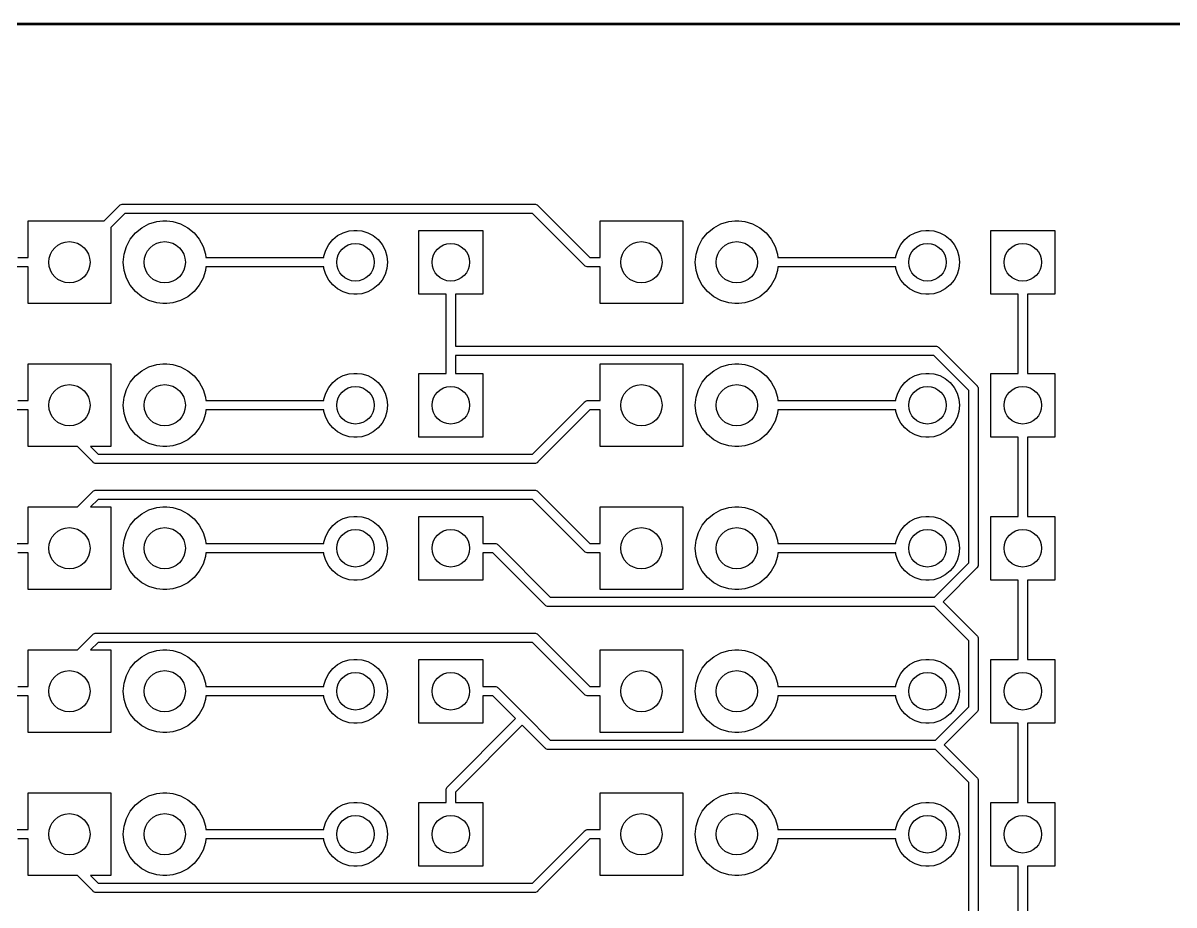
# Model space of a CAD drawing. Extents: x 47 to 146.1, y -90.2 to -39.3.
# Drawn here: x 77.5 to 108.17, y -62.84 to -39.34 of the extents above; entities that cross this region are included whole.
import ezdxf

# ---------------------------------------------------------------- set-up
doc = ezdxf.new("R2010")
doc.units = 0
doc.header["$MEASUREMENT"] = 0
doc.layers.add('BLACK', color=7, linetype='CONTINUOUS')

msp = doc.modelspace()

# ---------------------------------------------------------------- linework, layer by layer
at = {"layer": 'BLACK', "linetype": 'CONTINUOUS'}
for p, q in [((46.9912, -39.345), (146.049, -39.345)), ((146.025, -39.395), (47.015, -39.395)), ((79.6632, -44.62), (80.0726, -44.2106)), ((80.2171, -44.4197), (79.84, -44.7968)), ((80.0726, -44.2106), (80.0765, -44.2059)), ((80.0765, -44.2059), (80.0812, -44.202)), ((80.0812, -44.202), (80.0955, -44.1903)), ((80.0812, -44.202), (80.0812, -44.202)), ((80.0955, -44.1903), (80.1172, -44.1787)), ((80.1172, -44.1787), (80.1408, -44.1715)), ((80.1408, -44.1715), (80.1592, -44.1697)), ((80.1592, -44.1697), (80.1653, -44.1691)), ((80.1592, -44.1697), (80.1592, -44.1697)), ((80.1653, -44.1691), (80.1714, -44.1697)), ((80.1714, -44.1697), (91.1233, -44.1697)), ((91.0776, -44.4197), (80.2171, -44.4197)), ((92.462, -45.8041), (91.0776, -44.4197)), ((91.1233, -44.1697), (91.1294, -44.1691)), ((91.1294, -44.1691), (91.1355, -44.1697)), ((91.1355, -44.1697), (91.1355, -44.1697)), ((91.1355, -44.1697), (91.1539, -44.1715)), ((91.1539, -44.1715), (91.1775, -44.1787)), ((91.1775, -44.1787), (91.1992, -44.1903)), ((91.1992, -44.1903), (91.2182, -44.2059)), ((91.2182, -44.2059), (91.2221, -44.2107)), ((91.2221, -44.2107), (92.6065, -45.595)), ((77.64, -45.595), (77.64, -44.62)), ((77.64, -44.62), (79.6632, -44.62)), ((80.6659, -44.801), (80.857, -44.6988)), ((80.857, -44.6988), (81.0644, -44.6359)), ((81.0644, -44.6359), (81.226, -44.62)), ((81.226, -44.62), (81.334, -44.62)), ((81.334, -44.62), (81.4956, -44.6359)), ((81.4956, -44.6359), (81.703, -44.6988)), ((81.703, -44.6988), (81.8941, -44.801)), ((92.88, -45.595), (92.88, -44.62)), ((92.88, -44.62), (95.08, -44.62)), ((95.08, -44.62), (95.08, -46.82)), ((95.9059, -44.801), (96.097, -44.6988)), ((96.097, -44.6988), (96.3044, -44.6359)), ((96.3044, -44.6359), (96.466, -44.62)), ((96.466, -44.62), (96.574, -44.62)), ((96.574, -44.62), (96.7356, -44.6359)), ((96.7356, -44.6359), (96.943, -44.6988)), ((96.943, -44.6988), (97.1341, -44.801)), ((79.84, -44.7968), (79.84, -46.82)), ((80.361, -45.1059), (80.4984, -44.9384)), ((80.4984, -44.9384), (80.6659, -44.801)), ((81.8941, -44.801), (82.0616, -44.9384)), ((82.0616, -44.9384), (82.199, -45.1059)), ((85.7561, -45.1161), (85.8855, -45.0098)), ((85.8855, -45.0098), (86.0331, -44.9309)), ((86.0331, -44.9309), (86.1934, -44.8823)), ((86.1934, -44.8823), (86.3183, -44.87)), ((86.3183, -44.87), (86.4017, -44.87)), ((86.4017, -44.87), (86.5266, -44.8823)), ((86.5266, -44.8823), (86.6869, -44.9309)), ((86.6869, -44.9309), (86.8345, -45.0098)), ((86.8345, -45.0098), (86.9639, -45.1161)), ((88.05, -46.57), (88.05, -44.87)), ((88.05, -44.87), (89.75, -44.87)), ((89.75, -44.87), (89.75, -46.57)), ((95.601, -45.1059), (95.7384, -44.9384)), ((95.7384, -44.9384), (95.9059, -44.801)), ((97.1341, -44.801), (97.3016, -44.9384)), ((97.3016, -44.9384), (97.439, -45.1059)), ((100.996, -45.1161), (101.125, -45.0098)), ((101.125, -45.0098), (101.273, -44.9309)), ((101.273, -44.9309), (101.433, -44.8823)), ((101.433, -44.8823), (101.558, -44.87)), ((101.558, -44.87), (101.642, -44.87)), ((101.642, -44.87), (101.767, -44.8823)), ((101.767, -44.8823), (101.927, -44.9309)), ((101.927, -44.9309), (102.075, -45.0098)), ((102.075, -45.0098), (102.204, -45.1161)), ((103.29, -46.57), (103.29, -44.87)), ((103.29, -44.87), (104.99, -44.87)), ((104.99, -44.87), (104.99, -46.57)), ((80.1959, -45.5044), (80.2588, -45.297)), ((80.2588, -45.297), (80.361, -45.1059)), ((82.199, -45.1059), (82.3012, -45.297)), ((82.3012, -45.297), (82.3641, -45.5044)), ((85.5709, -45.3931), (85.6498, -45.2455)), ((85.6498, -45.2455), (85.7561, -45.1161)), ((86.9639, -45.1161), (87.0702, -45.2455)), ((87.0702, -45.2455), (87.1491, -45.3931)), ((95.4359, -45.5044), (95.4988, -45.297)), ((95.4988, -45.297), (95.601, -45.1059)), ((97.439, -45.1059), (97.5412, -45.297)), ((97.5412, -45.297), (97.6041, -45.5044)), ((100.811, -45.3931), (100.89, -45.2455)), ((100.89, -45.2455), (100.996, -45.1161)), ((102.204, -45.1161), (102.31, -45.2455)), ((102.31, -45.2455), (102.389, -45.3931)), ((77.3665, -45.595), (77.64, -45.595)), ((80.1747, -45.72), (80.1959, -45.5044)), ((82.3641, -45.5044), (82.373, -45.595)), ((82.373, -45.595), (85.5182, -45.595)), ((85.5182, -45.595), (85.5223, -45.5534)), ((85.5223, -45.5534), (85.5709, -45.3931)), ((87.1491, -45.3931), (87.1977, -45.5534)), ((87.1977, -45.5534), (87.2141, -45.72)), ((92.6065, -45.595), (92.88, -45.595)), ((95.4147, -45.72), (95.4359, -45.5044)), ((97.6041, -45.5044), (97.613, -45.595)), ((97.613, -45.595), (100.758, -45.595)), ((100.758, -45.595), (100.762, -45.5534)), ((100.762, -45.5534), (100.811, -45.3931)), ((102.389, -45.3931), (102.438, -45.5534)), ((102.438, -45.5534), (102.454, -45.72)), ((77.64, -45.845), (77.3208, -45.845)), ((77.64, -46.82), (77.64, -45.845)), ((80.1959, -45.9356), (80.1747, -45.72)), ((80.2588, -46.143), (80.1959, -45.9356)), ((82.3641, -45.9356), (82.3012, -46.143)), ((82.373, -45.845), (82.3641, -45.9356)), ((85.5182, -45.845), (82.373, -45.845)), ((85.5223, -45.8866), (85.5182, -45.845)), ((85.5709, -46.0469), (85.5223, -45.8866)), ((87.1977, -45.8866), (87.1491, -46.0469)), ((87.2141, -45.72), (87.1977, -45.8866)), ((92.4659, -45.8088), (92.462, -45.8041)), ((92.4706, -45.8127), (92.4659, -45.8088)), ((92.4849, -45.8244), (92.4706, -45.8127)), ((92.4706, -45.8127), (92.4706, -45.8127)), ((92.5066, -45.836), (92.4849, -45.8244)), ((92.5302, -45.8432), (92.5066, -45.836)), ((92.5486, -45.845), (92.5302, -45.8432)), ((92.5547, -45.8456), (92.5486, -45.845)), ((92.5486, -45.845), (92.5486, -45.845)), ((92.5608, -45.845), (92.5547, -45.8456)), ((92.88, -45.845), (92.5608, -45.845)), ((92.88, -46.82), (92.88, -45.845)), ((95.4359, -45.9356), (95.4147, -45.72)), ((95.4988, -46.143), (95.4359, -45.9356)), ((97.6041, -45.9356), (97.5412, -46.143)), ((97.613, -45.845), (97.6041, -45.9356)), ((100.758, -45.845), (97.613, -45.845)), ((100.762, -45.8866), (100.758, -45.845)), ((100.811, -46.0469), (100.762, -45.8866)), ((102.438, -45.8866), (102.389, -46.0469)), ((102.454, -45.72), (102.438, -45.8866)), ((80.361, -46.3341), (80.2588, -46.143)), ((82.3012, -46.143), (82.199, -46.3341)), ((85.6498, -46.1945), (85.5709, -46.0469)), ((85.7561, -46.3239), (85.6498, -46.1945)), ((87.0702, -46.1945), (86.9639, -46.3239)), ((87.1491, -46.0469), (87.0702, -46.1945)), ((95.601, -46.3341), (95.4988, -46.143)), ((97.5412, -46.143), (97.439, -46.3341)), ((100.89, -46.1945), (100.811, -46.0469)), ((100.996, -46.3239), (100.89, -46.1945)), ((102.31, -46.1945), (102.204, -46.3239)), ((102.389, -46.0469), (102.31, -46.1945)), ((80.4984, -46.5016), (80.361, -46.3341)), ((80.6659, -46.639), (80.4984, -46.5016)), ((82.0616, -46.5016), (81.8941, -46.639)), ((82.199, -46.3341), (82.0616, -46.5016)), ((85.8855, -46.4302), (85.7561, -46.3239)), ((86.0331, -46.5091), (85.8855, -46.4302)), ((86.1934, -46.5577), (86.0331, -46.5091)), ((86.3183, -46.57), (86.1934, -46.5577)), ((86.4017, -46.57), (86.3183, -46.57)), ((86.5266, -46.5577), (86.4017, -46.57)), ((86.6869, -46.5091), (86.5266, -46.5577)), ((86.8345, -46.4302), (86.6869, -46.5091)), ((86.9639, -46.3239), (86.8345, -46.4302)), ((88.775, -46.57), (88.05, -46.57)), ((88.775, -48.0762), (88.775, -46.57)), ((89.75, -46.57), (89.025, -46.57)), ((89.025, -46.57), (89.025, -47.9573)), ((95.7384, -46.5016), (95.601, -46.3341)), ((95.9059, -46.639), (95.7384, -46.5016)), ((97.3016, -46.5016), (97.1341, -46.639)), ((97.439, -46.3341), (97.3016, -46.5016)), ((101.125, -46.4302), (100.996, -46.3239)), ((101.273, -46.5091), (101.125, -46.4302)), ((101.433, -46.5577), (101.273, -46.5091)), ((101.558, -46.57), (101.433, -46.5577)), ((101.642, -46.57), (101.558, -46.57)), ((101.767, -46.5577), (101.642, -46.57)), ((101.927, -46.5091), (101.767, -46.5577)), ((102.075, -46.4302), (101.927, -46.5091)), ((102.204, -46.3239), (102.075, -46.4302)), ((104.015, -46.57), (103.29, -46.57)), ((104.015, -48.68), (104.015, -46.57)), ((104.99, -46.57), (104.265, -46.57)), ((104.265, -46.57), (104.265, -48.68)), ((79.84, -46.82), (77.64, -46.82)), ((80.857, -46.7412), (80.6659, -46.639)), ((81.0644, -46.8041), (80.857, -46.7412)), ((81.226, -46.82), (81.0644, -46.8041)), ((81.334, -46.82), (81.226, -46.82)), ((81.4956, -46.8041), (81.334, -46.82)), ((81.703, -46.7412), (81.4956, -46.8041)), ((81.8941, -46.639), (81.703, -46.7412)), ((95.08, -46.82), (92.88, -46.82)), ((96.097, -46.7412), (95.9059, -46.639)), ((96.3044, -46.8041), (96.097, -46.7412)), ((96.466, -46.82), (96.3044, -46.8041)), ((96.574, -46.82), (96.466, -46.82)), ((96.7356, -46.8041), (96.574, -46.82)), ((96.943, -46.7412), (96.7356, -46.8041)), ((97.1341, -46.639), (96.943, -46.7412)), ((88.7744, -48.0823), (88.775, -48.0762)), ((88.775, -48.0884), (88.7744, -48.0823)), ((88.775, -48.68), (88.775, -48.0884)), ((89.025, -47.9573), (101.812, -47.9573)), ((101.812, -47.9573), (101.818, -47.9567)), ((101.818, -47.9567), (101.824, -47.9573)), ((101.824, -47.9573), (101.824, -47.9573)), ((101.824, -47.9573), (101.842, -47.9591)), ((101.842, -47.9591), (101.866, -47.9663)), ((101.866, -47.9663), (101.888, -47.9779)), ((101.888, -47.9779), (101.907, -47.9935)), ((101.907, -47.9935), (101.911, -47.9983)), ((101.911, -47.9983), (102.908, -48.9957)), ((77.64, -49.405), (77.64, -48.43)), ((77.64, -48.43), (79.84, -48.43)), ((79.84, -48.43), (79.84, -50.63)), ((80.857, -48.5088), (81.0644, -48.4459)), ((81.0644, -48.4459), (81.226, -48.43)), ((81.226, -48.43), (81.334, -48.43)), ((81.334, -48.43), (81.4956, -48.4459)), ((81.4956, -48.4459), (81.703, -48.5088)), ((101.766, -48.2073), (89.025, -48.2073)), ((89.025, -48.2073), (89.025, -48.68)), ((92.88, -49.405), (92.88, -48.43)), ((92.88, -48.43), (95.08, -48.43)), ((95.08, -48.43), (95.08, -50.63)), ((96.097, -48.5088), (96.3044, -48.4459)), ((96.3044, -48.4459), (96.466, -48.43)), ((96.466, -48.43), (96.574, -48.43)), ((96.574, -48.43), (96.7356, -48.4459)), ((96.7356, -48.4459), (96.943, -48.5088)), ((102.699, -49.1402), (101.766, -48.2073)), ((80.361, -48.9159), (80.4984, -48.7484)), ((80.4984, -48.7484), (80.6659, -48.611)), ((80.6659, -48.611), (80.857, -48.5088)), ((81.703, -48.5088), (81.8941, -48.611)), ((81.8941, -48.611), (82.0616, -48.7484)), ((82.0616, -48.7484), (82.199, -48.9159)), ((85.8855, -48.8198), (86.0331, -48.7409)), ((86.0331, -48.7409), (86.1934, -48.6923)), ((86.1934, -48.6923), (86.3183, -48.68)), ((86.3183, -48.68), (86.4017, -48.68)), ((86.4017, -48.68), (86.5266, -48.6923)), ((86.5266, -48.6923), (86.6869, -48.7409)), ((86.6869, -48.7409), (86.8345, -48.8198)), ((88.05, -50.38), (88.05, -48.68)), ((88.05, -48.68), (88.775, -48.68)), ((89.025, -48.68), (89.75, -48.68)), ((89.75, -48.68), (89.75, -50.38)), ((95.601, -48.9159), (95.7384, -48.7484)), ((95.7384, -48.7484), (95.9059, -48.611)), ((95.9059, -48.611), (96.097, -48.5088)), ((96.943, -48.5088), (97.1341, -48.611)), ((97.1341, -48.611), (97.3016, -48.7484)), ((97.3016, -48.7484), (97.439, -48.9159)), ((101.125, -48.8198), (101.273, -48.7409)), ((101.273, -48.7409), (101.433, -48.6923)), ((101.433, -48.6923), (101.558, -48.68)), ((101.558, -48.68), (101.642, -48.68)), ((101.642, -48.68), (101.767, -48.6923)), ((101.767, -48.6923), (101.927, -48.7409)), ((101.927, -48.7409), (102.075, -48.8198)), ((103.29, -50.38), (103.29, -48.68)), ((103.29, -48.68), (104.015, -48.68)), ((104.265, -48.68), (104.99, -48.68)), ((104.99, -48.68), (104.99, -50.38)), ((80.2588, -49.107), (80.361, -48.9159)), ((82.199, -48.9159), (82.3012, -49.107)), ((85.5709, -49.2031), (85.6498, -49.0555)), ((85.6498, -49.0555), (85.7561, -48.9261)), ((85.7561, -48.9261), (85.8855, -48.8198)), ((86.8345, -48.8198), (86.9639, -48.9261)), ((86.9639, -48.9261), (87.0702, -49.0555)), ((87.0702, -49.0555), (87.1491, -49.2031)), ((95.4988, -49.107), (95.601, -48.9159)), ((97.439, -48.9159), (97.5412, -49.107)), ((100.811, -49.2031), (100.89, -49.0555)), ((100.89, -49.0555), (100.996, -48.9261)), ((100.996, -48.9261), (101.125, -48.8198)), ((102.075, -48.8198), (102.204, -48.9261)), ((102.204, -48.9261), (102.31, -49.0555)), ((102.31, -49.0555), (102.389, -49.2031)), ((102.908, -48.9957), (102.913, -48.9996)), ((102.913, -48.9996), (102.917, -49.0043)), ((102.917, -49.0043), (102.917, -49.0043)), ((102.917, -49.0043), (102.926, -49.0161)), ((102.926, -49.0161), (102.928, -49.0186)), ((102.928, -49.0186), (102.94, -49.0403)), ((102.94, -49.0403), (102.947, -49.0639)), ((102.947, -49.0639), (102.949, -49.0823)), ((80.1747, -49.53), (80.1959, -49.3144)), ((80.1959, -49.3144), (80.2588, -49.107)), ((82.3012, -49.107), (82.3641, -49.3144)), ((82.3641, -49.3144), (82.373, -49.405)), ((85.5182, -49.405), (85.5223, -49.3634)), ((85.5223, -49.3634), (85.5709, -49.2031)), ((87.1491, -49.2031), (87.1977, -49.3634)), ((87.1977, -49.3634), (87.2141, -49.53)), ((95.4147, -49.53), (95.4359, -49.3144)), ((95.4359, -49.3144), (95.4988, -49.107)), ((97.5412, -49.107), (97.6041, -49.3144)), ((97.6041, -49.3144), (97.613, -49.405)), ((100.758, -49.405), (100.762, -49.3634)), ((100.762, -49.3634), (100.811, -49.2031)), ((102.389, -49.2031), (102.438, -49.3634)), ((102.438, -49.3634), (102.454, -49.53)), ((102.699, -53.7296), (102.699, -49.1402)), ((102.949, -49.0823), (102.949, -49.0823)), ((102.949, -49.0823), (102.95, -49.0884)), ((102.95, -49.0884), (102.949, -49.0945)), ((102.949, -49.0945), (102.949, -53.7753)), ((77.64, -49.655), (77.3208, -49.655)), ((77.3665, -49.405), (77.64, -49.405)), ((77.64, -50.63), (77.64, -49.655)), ((80.1959, -49.7456), (80.1747, -49.53)), ((82.373, -49.655), (82.3641, -49.7456)), ((82.373, -49.405), (85.5182, -49.405)), ((85.5182, -49.655), (82.373, -49.655)), ((85.5223, -49.6966), (85.5182, -49.655)), ((87.2141, -49.53), (87.1977, -49.6966)), ((91.0776, -50.8303), (92.462, -49.4459)), ((92.6065, -49.655), (91.2221, -51.0393)), ((92.462, -49.4459), (92.4659, -49.4412)), ((92.4659, -49.4412), (92.4706, -49.4373)), ((92.4706, -49.4373), (92.4849, -49.4256)), ((92.4706, -49.4373), (92.4706, -49.4373)), ((92.4849, -49.4256), (92.5066, -49.414)), ((92.5066, -49.414), (92.5302, -49.4068)), ((92.5302, -49.4068), (92.5486, -49.405)), ((92.5486, -49.405), (92.5547, -49.4044)), ((92.5486, -49.405), (92.5486, -49.405)), ((92.5547, -49.4044), (92.5608, -49.405)), ((92.5608, -49.405), (92.88, -49.405)), ((92.88, -49.655), (92.6065, -49.655)), ((92.88, -50.63), (92.88, -49.655)), ((95.4359, -49.7456), (95.4147, -49.53)), ((97.613, -49.655), (97.6041, -49.7456)), ((97.613, -49.405), (100.758, -49.405)), ((100.758, -49.655), (97.613, -49.655)), ((100.762, -49.6966), (100.758, -49.655)), ((102.454, -49.53), (102.438, -49.6966)), ((80.2588, -49.953), (80.1959, -49.7456)), ((80.361, -50.1441), (80.2588, -49.953)), ((82.3012, -49.953), (82.199, -50.1441)), ((82.3641, -49.7456), (82.3012, -49.953)), ((85.5709, -49.8569), (85.5223, -49.6966)), ((85.6498, -50.0045), (85.5709, -49.8569)), ((87.1491, -49.8569), (87.0702, -50.0045)), ((87.1977, -49.6966), (87.1491, -49.8569)), ((95.4988, -49.953), (95.4359, -49.7456)), ((95.601, -50.1441), (95.4988, -49.953)), ((97.5412, -49.953), (97.439, -50.1441)), ((97.6041, -49.7456), (97.5412, -49.953)), ((100.811, -49.8569), (100.762, -49.6966)), ((100.89, -50.0045), (100.811, -49.8569)), ((102.389, -49.8569), (102.31, -50.0045)), ((102.438, -49.6966), (102.389, -49.8569)), ((80.4984, -50.3116), (80.361, -50.1441)), ((82.199, -50.1441), (82.0616, -50.3116)), ((85.7561, -50.1339), (85.6498, -50.0045)), ((85.8855, -50.2402), (85.7561, -50.1339)), ((86.0331, -50.3191), (85.8855, -50.2402)), ((86.8345, -50.2402), (86.6869, -50.3191)), ((86.9639, -50.1339), (86.8345, -50.2402)), ((87.0702, -50.0045), (86.9639, -50.1339)), ((95.7384, -50.3116), (95.601, -50.1441)), ((97.439, -50.1441), (97.3016, -50.3116)), ((100.996, -50.1339), (100.89, -50.0045)), ((101.125, -50.2402), (100.996, -50.1339)), ((101.273, -50.3191), (101.125, -50.2402)), ((102.075, -50.2402), (101.927, -50.3191)), ((102.204, -50.1339), (102.075, -50.2402)), ((102.31, -50.0045), (102.204, -50.1339)), ((80.6659, -50.449), (80.4984, -50.3116)), ((80.857, -50.5512), (80.6659, -50.449)), ((81.0644, -50.6141), (80.857, -50.5512)), ((81.703, -50.5512), (81.4956, -50.6141)), ((81.8941, -50.449), (81.703, -50.5512)), ((82.0616, -50.3116), (81.8941, -50.449)), ((86.1934, -50.3677), (86.0331, -50.3191)), ((86.3183, -50.38), (86.1934, -50.3677)), ((86.4017, -50.38), (86.3183, -50.38)), ((86.5266, -50.3677), (86.4017, -50.38)), ((86.6869, -50.3191), (86.5266, -50.3677)), ((89.75, -50.38), (88.05, -50.38)), ((95.9059, -50.449), (95.7384, -50.3116)), ((96.097, -50.5512), (95.9059, -50.449)), ((96.3044, -50.6141), (96.097, -50.5512)), ((96.943, -50.5512), (96.7356, -50.6141)), ((97.1341, -50.449), (96.943, -50.5512)), ((97.3016, -50.3116), (97.1341, -50.449)), ((101.433, -50.3677), (101.273, -50.3191)), ((101.558, -50.38), (101.433, -50.3677)), ((101.642, -50.38), (101.558, -50.38)), ((101.767, -50.3677), (101.642, -50.38)), ((101.927, -50.3191), (101.767, -50.3677)), ((104.015, -50.38), (103.29, -50.38)), ((104.015, -52.49), (104.015, -50.38)), ((104.99, -50.38), (104.265, -50.38)), ((104.265, -50.38), (104.265, -52.49)), ((78.9506, -50.63), (77.64, -50.63)), ((79.36, -51.0394), (78.9506, -50.63)), ((79.84, -50.63), (79.3042, -50.63)), ((79.3042, -50.63), (79.5045, -50.8303)), ((79.5045, -50.8303), (91.0776, -50.8303)), ((81.226, -50.63), (81.0644, -50.6141)), ((81.334, -50.63), (81.226, -50.63)), ((81.4956, -50.6141), (81.334, -50.63)), ((95.08, -50.63), (92.88, -50.63)), ((96.466, -50.63), (96.3044, -50.6141)), ((96.574, -50.63), (96.466, -50.63)), ((96.7356, -50.6141), (96.574, -50.63)), ((79.3639, -51.0441), (79.36, -51.0394)), ((79.3686, -51.048), (79.3639, -51.0441)), ((79.3829, -51.0597), (79.3686, -51.048)), ((79.3686, -51.048), (79.3686, -51.048)), ((79.4046, -51.0713), (79.3829, -51.0597)), ((79.4282, -51.0785), (79.4046, -51.0713)), ((79.4466, -51.0803), (79.4282, -51.0785)), ((79.4527, -51.0809), (79.4466, -51.0803)), ((79.4466, -51.0803), (79.4466, -51.0803)), ((79.4588, -51.0803), (79.4527, -51.0809)), ((91.1233, -51.0803), (79.4588, -51.0803)), ((91.1294, -51.0809), (91.1233, -51.0803)), ((91.1355, -51.0803), (91.1294, -51.0809)), ((91.1539, -51.0785), (91.1355, -51.0803)), ((91.1355, -51.0803), (91.1355, -51.0803)), ((91.1775, -51.0713), (91.1539, -51.0785)), ((91.1992, -51.0597), (91.1775, -51.0713)), ((91.2182, -51.0441), (91.1992, -51.0597)), ((91.2221, -51.0393), (91.2182, -51.0441)), ((79.3639, -51.8259), (79.3686, -51.822)), ((79.3686, -51.822), (79.3829, -51.8103)), ((79.3686, -51.822), (79.3686, -51.822)), ((79.3829, -51.8103), (79.4046, -51.7987)), ((79.4046, -51.7987), (79.4282, -51.7915)), ((79.4282, -51.7915), (79.4466, -51.7897)), ((79.4466, -51.7897), (79.4527, -51.7891)), ((79.4466, -51.7897), (79.4466, -51.7897)), ((79.4527, -51.7891), (79.4588, -51.7897)), ((79.4588, -51.7897), (91.1233, -51.7897)), ((91.1233, -51.7897), (91.1294, -51.7891)), ((91.1294, -51.7891), (91.1355, -51.7897)), ((91.1355, -51.7897), (91.1355, -51.7897)), ((91.1355, -51.7897), (91.1539, -51.7915)), ((91.1539, -51.7915), (91.1775, -51.7987)), ((91.1775, -51.7987), (91.1992, -51.8103)), ((91.1992, -51.8103), (91.2182, -51.8259)), ((78.9506, -52.24), (79.36, -51.8306)), ((79.5045, -52.0397), (79.3042, -52.24)), ((79.36, -51.8306), (79.3639, -51.8259)), ((91.0776, -52.0397), (79.5045, -52.0397)), ((92.462, -53.4241), (91.0776, -52.0397)), ((91.2182, -51.8259), (91.2221, -51.8307)), ((91.2221, -51.8307), (92.6065, -53.215)), ((77.64, -53.215), (77.64, -52.24)), ((77.64, -52.24), (78.9506, -52.24)), ((79.3042, -52.24), (79.84, -52.24)), ((79.84, -52.24), (79.84, -54.44)), ((80.4984, -52.5584), (80.6659, -52.421)), ((80.6659, -52.421), (80.857, -52.3188)), ((80.857, -52.3188), (81.0644, -52.2559)), ((81.0644, -52.2559), (81.226, -52.24)), ((81.226, -52.24), (81.334, -52.24)), ((81.334, -52.24), (81.4956, -52.2559)), ((81.4956, -52.2559), (81.703, -52.3188)), ((81.703, -52.3188), (81.8941, -52.421)), ((81.8941, -52.421), (82.0616, -52.5584)), ((92.88, -53.215), (92.88, -52.24)), ((92.88, -52.24), (95.08, -52.24)), ((95.08, -52.24), (95.08, -54.44)), ((95.7384, -52.5584), (95.9059, -52.421)), ((95.9059, -52.421), (96.097, -52.3188)), ((96.097, -52.3188), (96.3044, -52.2559)), ((96.3044, -52.2559), (96.466, -52.24)), ((96.466, -52.24), (96.574, -52.24)), ((96.574, -52.24), (96.7356, -52.2559)), ((96.7356, -52.2559), (96.943, -52.3188)), ((96.943, -52.3188), (97.1341, -52.421)), ((97.1341, -52.421), (97.3016, -52.5584)), ((80.2588, -52.917), (80.361, -52.7259)), ((80.361, -52.7259), (80.4984, -52.5584)), ((82.0616, -52.5584), (82.199, -52.7259)), ((82.199, -52.7259), (82.3012, -52.917)), ((85.6498, -52.8655), (85.7561, -52.7361)), ((85.7561, -52.7361), (85.8855, -52.6298)), ((85.8855, -52.6298), (86.0331, -52.5509)), ((86.0331, -52.5509), (86.1934, -52.5023)), ((86.1934, -52.5023), (86.3183, -52.49)), ((86.3183, -52.49), (86.4017, -52.49)), ((86.4017, -52.49), (86.5266, -52.5023)), ((86.5266, -52.5023), (86.6869, -52.5509)), ((86.6869, -52.5509), (86.8345, -52.6298)), ((86.8345, -52.6298), (86.9639, -52.7361)), ((86.9639, -52.7361), (87.0702, -52.8655)), ((88.05, -54.19), (88.05, -52.49)), ((88.05, -52.49), (89.75, -52.49)), ((89.75, -52.49), (89.75, -53.215)), ((95.4988, -52.917), (95.601, -52.7259)), ((95.601, -52.7259), (95.7384, -52.5584)), ((97.3016, -52.5584), (97.439, -52.7259)), ((97.439, -52.7259), (97.5412, -52.917)), ((100.89, -52.8655), (100.996, -52.7361)), ((100.996, -52.7361), (101.125, -52.6298)), ((101.125, -52.6298), (101.273, -52.5509)), ((101.273, -52.5509), (101.433, -52.5023)), ((101.433, -52.5023), (101.558, -52.49)), ((101.558, -52.49), (101.642, -52.49)), ((101.642, -52.49), (101.767, -52.5023)), ((101.767, -52.5023), (101.927, -52.5509)), ((101.927, -52.5509), (102.075, -52.6298)), ((102.075, -52.6298), (102.204, -52.7361)), ((102.204, -52.7361), (102.31, -52.8655)), ((103.29, -54.19), (103.29, -52.49)), ((103.29, -52.49), (104.015, -52.49)), ((104.265, -52.49), (104.99, -52.49)), ((104.99, -52.49), (104.99, -54.19)), ((80.1959, -53.1244), (80.2588, -52.917)), ((82.3012, -52.917), (82.3641, -53.1244)), ((85.5223, -53.1734), (85.5709, -53.0131)), ((85.5709, -53.0131), (85.6498, -52.8655)), ((87.0702, -52.8655), (87.1491, -53.0131)), ((87.1491, -53.0131), (87.1977, -53.1734)), ((95.4359, -53.1244), (95.4988, -52.917)), ((97.5412, -52.917), (97.6041, -53.1244)), ((100.762, -53.1734), (100.811, -53.0131)), ((100.811, -53.0131), (100.89, -52.8655)), ((102.31, -52.8655), (102.389, -53.0131)), ((102.389, -53.0131), (102.438, -53.1734)), ((77.3208, -53.215), (77.64, -53.215)), ((80.1747, -53.34), (80.1959, -53.1244)), ((80.1959, -53.5556), (80.1747, -53.34)), ((82.3641, -53.1244), (82.373, -53.215)), ((82.373, -53.215), (85.5182, -53.215)), ((85.5182, -53.215), (85.5223, -53.1734)), ((87.1977, -53.1734), (87.2141, -53.34)), ((87.2141, -53.34), (87.1977, -53.5066)), ((89.75, -53.215), (90.0692, -53.215)), ((90.0692, -53.215), (90.0753, -53.2144)), ((90.0753, -53.2144), (90.0814, -53.215)), ((90.0814, -53.215), (90.0814, -53.215)), ((90.0814, -53.215), (90.0998, -53.2168)), ((90.0998, -53.2168), (90.1234, -53.224)), ((90.1234, -53.224), (90.1451, -53.2356)), ((90.1451, -53.2356), (90.1641, -53.2512)), ((90.1641, -53.2512), (90.168, -53.256)), ((90.168, -53.256), (91.5525, -54.6404)), ((92.6065, -53.215), (92.88, -53.215)), ((95.4147, -53.34), (95.4359, -53.1244)), ((95.4359, -53.5556), (95.4147, -53.34)), ((97.6041, -53.1244), (97.613, -53.215)), ((97.613, -53.215), (100.758, -53.215)), ((100.758, -53.215), (100.762, -53.1734)), ((102.438, -53.1734), (102.454, -53.34)), ((102.454, -53.34), (102.438, -53.5066)), ((77.64, -53.465), (77.3665, -53.465)), ((77.64, -54.44), (77.64, -53.465)), ((80.2588, -53.763), (80.1959, -53.5556)), ((82.3641, -53.5556), (82.3012, -53.763)), ((82.373, -53.465), (82.3641, -53.5556)), ((85.5182, -53.465), (82.373, -53.465)), ((85.5223, -53.5066), (85.5182, -53.465)), ((85.5709, -53.6669), (85.5223, -53.5066)), ((87.1977, -53.5066), (87.1491, -53.6669)), ((90.0235, -53.465), (89.75, -53.465)), ((89.75, -53.465), (89.75, -54.19)), ((91.408, -54.8494), (90.0235, -53.465)), ((92.4659, -53.4288), (92.462, -53.4241)), ((92.4706, -53.4327), (92.4659, -53.4288)), ((92.4849, -53.4444), (92.4706, -53.4327)), ((92.4706, -53.4327), (92.4706, -53.4327)), ((92.5066, -53.456), (92.4849, -53.4444)), ((92.5302, -53.4632), (92.5066, -53.456)), ((92.5486, -53.465), (92.5302, -53.4632)), ((92.5547, -53.4656), (92.5486, -53.465)), ((92.5486, -53.465), (92.5486, -53.465)), ((92.5608, -53.465), (92.5547, -53.4656)), ((92.88, -53.465), (92.5608, -53.465)), ((92.88, -54.44), (92.88, -53.465)), ((95.4988, -53.763), (95.4359, -53.5556)), ((97.6041, -53.5556), (97.5412, -53.763)), ((97.613, -53.465), (97.6041, -53.5556)), ((100.758, -53.465), (97.613, -53.465)), ((100.762, -53.5066), (100.758, -53.465)), ((100.811, -53.6669), (100.762, -53.5066)), ((102.438, -53.5066), (102.389, -53.6669)), ((80.361, -53.9541), (80.2588, -53.763)), ((80.4984, -54.1216), (80.361, -53.9541)), ((82.199, -53.9541), (82.0616, -54.1216)), ((82.3012, -53.763), (82.199, -53.9541)), ((85.6498, -53.8145), (85.5709, -53.6669)), ((85.7561, -53.9439), (85.6498, -53.8145)), ((85.8855, -54.0502), (85.7561, -53.9439)), ((86.9639, -53.9439), (86.8345, -54.0502)), ((87.0702, -53.8145), (86.9639, -53.9439)), ((87.1491, -53.6669), (87.0702, -53.8145)), ((95.601, -53.9541), (95.4988, -53.763)), ((95.7384, -54.1216), (95.601, -53.9541)), ((97.439, -53.9541), (97.3016, -54.1216)), ((97.5412, -53.763), (97.439, -53.9541)), ((100.89, -53.8145), (100.811, -53.6669)), ((100.996, -53.9439), (100.89, -53.8145)), ((101.125, -54.0502), (100.996, -53.9439)), ((101.788, -54.6404), (102.699, -53.7296)), ((102.908, -53.8741), (102.017, -54.7654)), ((102.204, -53.9439), (102.075, -54.0502)), ((102.31, -53.8145), (102.204, -53.9439)), ((102.389, -53.6669), (102.31, -53.8145)), ((102.913, -53.8702), (102.908, -53.8741)), ((102.917, -53.8655), (102.913, -53.8702)), ((102.928, -53.8512), (102.917, -53.8655)), ((102.917, -53.8655), (102.917, -53.8655)), ((102.94, -53.8295), (102.928, -53.8512)), ((102.943, -53.8209), (102.94, -53.8295)), ((102.947, -53.8059), (102.943, -53.8209)), ((102.949, -53.7875), (102.947, -53.8059)), ((102.949, -53.7753), (102.95, -53.7814)), ((102.95, -53.7814), (102.949, -53.7875)), ((102.949, -53.7875), (102.949, -53.7875)), ((80.6659, -54.259), (80.4984, -54.1216)), ((80.857, -54.3612), (80.6659, -54.259)), ((81.8941, -54.259), (81.703, -54.3612)), ((82.0616, -54.1216), (81.8941, -54.259)), ((86.0331, -54.1291), (85.8855, -54.0502)), ((86.1934, -54.1777), (86.0331, -54.1291)), ((86.3183, -54.19), (86.1934, -54.1777)), ((86.4017, -54.19), (86.3183, -54.19)), ((86.5266, -54.1777), (86.4017, -54.19)), ((86.6869, -54.1291), (86.5266, -54.1777)), ((86.8345, -54.0502), (86.6869, -54.1291)), ((89.75, -54.19), (88.05, -54.19)), ((95.9059, -54.259), (95.7384, -54.1216)), ((96.097, -54.3612), (95.9059, -54.259)), ((97.1341, -54.259), (96.943, -54.3612)), ((97.3016, -54.1216), (97.1341, -54.259)), ((101.273, -54.1291), (101.125, -54.0502)), ((101.433, -54.1777), (101.273, -54.1291)), ((101.558, -54.19), (101.433, -54.1777)), ((101.642, -54.19), (101.558, -54.19)), ((101.767, -54.1777), (101.642, -54.19)), ((101.927, -54.1291), (101.767, -54.1777)), ((102.075, -54.0502), (101.927, -54.1291)), ((104.015, -54.19), (103.29, -54.19)), ((104.015, -56.3), (104.015, -54.19)), ((104.99, -54.19), (104.265, -54.19)), ((104.265, -54.19), (104.265, -56.3)), ((79.84, -54.44), (77.64, -54.44)), ((81.0644, -54.4241), (80.857, -54.3612)), ((81.226, -54.44), (81.0644, -54.4241)), ((81.334, -54.44), (81.226, -54.44)), ((81.4956, -54.4241), (81.334, -54.44)), ((81.703, -54.3612), (81.4956, -54.4241)), ((95.08, -54.44), (92.88, -54.44)), ((96.3044, -54.4241), (96.097, -54.3612)), ((96.466, -54.44), (96.3044, -54.4241)), ((96.574, -54.44), (96.466, -54.44)), ((96.7356, -54.4241), (96.574, -54.44)), ((96.943, -54.3612), (96.7356, -54.4241)), ((91.4119, -54.8542), (91.408, -54.8494)), ((91.4166, -54.8581), (91.4119, -54.8542)), ((91.4309, -54.8698), (91.4166, -54.8581)), ((91.4524, -54.8813), (91.4309, -54.8698)), ((91.4526, -54.8814), (91.4524, -54.8813)), ((91.4762, -54.8886), (91.4526, -54.8814)), ((91.4946, -54.8904), (91.4762, -54.8886)), ((91.5007, -54.891), (91.4946, -54.8904)), ((91.4946, -54.8904), (91.4946, -54.8904)), ((91.5068, -54.8904), (91.5007, -54.891)), ((101.788, -54.8904), (91.5068, -54.8904)), ((91.5525, -54.6404), (101.788, -54.6404)), ((102.701, -55.803), (101.788, -54.8904)), ((102.017, -54.7654), (102.91, -55.6585)), ((78.9506, -56.05), (79.36, -55.6406)), ((79.36, -55.6406), (79.3639, -55.6359)), ((79.3639, -55.6359), (79.3686, -55.632)), ((79.3686, -55.632), (79.3829, -55.6203)), ((79.3686, -55.632), (79.3686, -55.632)), ((79.3829, -55.6203), (79.4046, -55.6087)), ((79.4046, -55.6087), (79.4282, -55.6015)), ((79.4282, -55.6015), (79.4466, -55.5997)), ((79.4466, -55.5997), (79.4527, -55.5991)), ((79.4466, -55.5997), (79.4466, -55.5997)), ((79.4527, -55.5991), (79.4588, -55.5997)), ((79.4588, -55.5997), (91.1233, -55.5997)), ((91.1233, -55.5997), (91.1294, -55.5991)), ((91.1294, -55.5991), (91.1355, -55.5997)), ((91.1355, -55.5997), (91.1355, -55.5997)), ((91.1355, -55.5997), (91.1539, -55.6015)), ((91.1539, -55.6015), (91.1775, -55.6087)), ((91.1775, -55.6087), (91.1992, -55.6203)), ((91.1992, -55.6203), (91.2182, -55.6359)), ((91.2182, -55.6359), (91.2221, -55.6407)), ((91.2221, -55.6407), (92.6065, -57.025)), ((102.701, -57.5675), (102.701, -55.803)), ((102.91, -55.6585), (102.915, -55.6624)), ((102.915, -55.6624), (102.919, -55.6671)), ((102.919, -55.6671), (102.93, -55.6814)), ((102.93, -55.6814), (102.94, -55.7002)), ((102.94, -55.7002), (102.942, -55.7031)), ((102.942, -55.7031), (102.949, -55.7267)), ((102.949, -55.7267), (102.951, -55.7451)), ((102.951, -55.7451), (102.951, -55.7451)), ((102.951, -55.7451), (102.951, -55.7512)), ((102.951, -55.7512), (102.951, -55.7573)), ((102.951, -55.7573), (102.951, -57.6132)), ((77.64, -57.025), (77.64, -56.05)), ((77.64, -56.05), (78.9506, -56.05)), ((79.5045, -55.8497), (79.3042, -56.05)), ((79.3042, -56.05), (79.84, -56.05)), ((91.0776, -55.8497), (79.5045, -55.8497)), ((79.84, -56.05), (79.84, -58.25)), ((80.857, -56.1288), (81.0644, -56.0659)), ((81.0644, -56.0659), (81.226, -56.05)), ((81.226, -56.05), (81.334, -56.05)), ((81.334, -56.05), (81.4956, -56.0659)), ((81.4956, -56.0659), (81.703, -56.1288)), ((92.462, -57.2341), (91.0776, -55.8497)), ((92.88, -57.025), (92.88, -56.05)), ((92.88, -56.05), (95.08, -56.05)), ((95.08, -56.05), (95.08, -58.25)), ((96.097, -56.1288), (96.3044, -56.0659)), ((96.3044, -56.0659), (96.466, -56.05)), ((96.466, -56.05), (96.574, -56.05)), ((96.574, -56.05), (96.7356, -56.0659)), ((96.7356, -56.0659), (96.943, -56.1288)), ((80.361, -56.5359), (80.4984, -56.3684)), ((80.4984, -56.3684), (80.6659, -56.231)), ((80.6659, -56.231), (80.857, -56.1288)), ((81.703, -56.1288), (81.8941, -56.231)), ((81.8941, -56.231), (82.0616, -56.3684)), ((82.0616, -56.3684), (82.199, -56.5359)), ((85.8855, -56.4398), (86.0331, -56.3609)), ((86.0331, -56.3609), (86.1934, -56.3123)), ((86.1934, -56.3123), (86.3183, -56.3)), ((86.3183, -56.3), (86.4017, -56.3)), ((86.4017, -56.3), (86.5266, -56.3123)), ((86.5266, -56.3123), (86.6869, -56.3609)), ((86.6869, -56.3609), (86.8345, -56.4398)), ((88.05, -58), (88.05, -56.3)), ((88.05, -56.3), (89.75, -56.3)), ((89.75, -56.3), (89.75, -57.025)), ((95.601, -56.5359), (95.7384, -56.3684)), ((95.7384, -56.3684), (95.9059, -56.231)), ((95.9059, -56.231), (96.097, -56.1288)), ((96.943, -56.1288), (97.1341, -56.231)), ((97.1341, -56.231), (97.3016, -56.3684)), ((97.3016, -56.3684), (97.439, -56.5359)), ((101.125, -56.4398), (101.273, -56.3609)), ((101.273, -56.3609), (101.433, -56.3123)), ((101.433, -56.3123), (101.558, -56.3)), ((101.558, -56.3), (101.642, -56.3)), ((101.642, -56.3), (101.767, -56.3123)), ((101.767, -56.3123), (101.927, -56.3609)), ((101.927, -56.3609), (102.075, -56.4398)), ((103.29, -58), (103.29, -56.3)), ((103.29, -56.3), (104.015, -56.3)), ((104.265, -56.3), (104.99, -56.3)), ((104.99, -56.3), (104.99, -58)), ((80.1959, -56.9344), (80.2588, -56.727)), ((80.2588, -56.727), (80.361, -56.5359)), ((82.199, -56.5359), (82.3012, -56.727)), ((82.3012, -56.727), (82.3641, -56.9344)), ((85.5709, -56.8231), (85.6498, -56.6755)), ((85.6498, -56.6755), (85.7561, -56.5461)), ((85.7561, -56.5461), (85.8855, -56.4398)), ((86.8345, -56.4398), (86.9639, -56.5461)), ((86.9639, -56.5461), (87.0702, -56.6755)), ((87.0702, -56.6755), (87.1491, -56.8231)), ((95.4359, -56.9344), (95.4988, -56.727)), ((95.4988, -56.727), (95.601, -56.5359)), ((97.439, -56.5359), (97.5412, -56.727)), ((97.5412, -56.727), (97.6041, -56.9344)), ((100.811, -56.8231), (100.89, -56.6755)), ((100.89, -56.6755), (100.996, -56.5461)), ((100.996, -56.5461), (101.125, -56.4398)), ((102.075, -56.4398), (102.204, -56.5461)), ((102.204, -56.5461), (102.31, -56.6755)), ((102.31, -56.6755), (102.389, -56.8231)), ((77.3665, -57.025), (77.64, -57.025)), ((80.1747, -57.15), (80.1959, -56.9344)), ((82.3641, -56.9344), (82.373, -57.025)), ((82.373, -57.025), (85.5182, -57.025)), ((85.5182, -57.025), (85.5223, -56.9834)), ((85.5223, -56.9834), (85.5709, -56.8231)), ((87.1491, -56.8231), (87.1977, -56.9834)), ((87.1977, -56.9834), (87.2141, -57.15)), ((89.75, -57.025), (90.0692, -57.025)), ((90.0692, -57.025), (90.0753, -57.0244)), ((90.0753, -57.0244), (90.0814, -57.025)), ((90.0814, -57.025), (90.0814, -57.025)), ((90.0814, -57.025), (90.0998, -57.0268)), ((90.0998, -57.0268), (90.1234, -57.034)), ((90.1234, -57.034), (90.1451, -57.0456)), ((92.6065, -57.025), (92.88, -57.025)), ((95.4147, -57.15), (95.4359, -56.9344)), ((97.6041, -56.9344), (97.613, -57.025)), ((97.613, -57.025), (100.758, -57.025)), ((100.758, -57.025), (100.762, -56.9834)), ((100.762, -56.9834), (100.811, -56.8231)), ((102.389, -56.8231), (102.438, -56.9834)), ((102.438, -56.9834), (102.454, -57.15)), ((77.64, -57.275), (77.3208, -57.275)), ((77.64, -58.25), (77.64, -57.275)), ((80.1959, -57.3656), (80.1747, -57.15)), ((82.373, -57.275), (82.3641, -57.3656)), ((85.5182, -57.275), (82.373, -57.275)), ((85.5223, -57.3166), (85.5182, -57.275)), ((85.5709, -57.4769), (85.5223, -57.3166)), ((87.1977, -57.3166), (87.1491, -57.4769)), ((87.2141, -57.15), (87.1977, -57.3166)), ((90.0235, -57.275), (89.75, -57.275)), ((89.75, -57.275), (89.75, -58)), ((90.6282, -57.8797), (90.0235, -57.275)), ((90.1451, -57.0456), (90.1641, -57.0612)), ((90.1641, -57.0612), (90.168, -57.066)), ((90.168, -57.066), (90.8891, -57.787)), ((92.4659, -57.2388), (92.462, -57.2341)), ((92.4706, -57.2427), (92.4659, -57.2388)), ((92.4849, -57.2544), (92.4706, -57.2427)), ((92.4706, -57.2427), (92.4706, -57.2427)), ((92.5066, -57.266), (92.4849, -57.2544)), ((92.4849, -57.2544), (92.4849, -57.2544)), ((92.5302, -57.2732), (92.5066, -57.266)), ((92.5486, -57.275), (92.5302, -57.2732)), ((92.5547, -57.2756), (92.5486, -57.275)), ((92.5486, -57.275), (92.5486, -57.275)), ((92.5608, -57.275), (92.5547, -57.2756)), ((92.88, -57.275), (92.5608, -57.275)), ((92.88, -58.25), (92.88, -57.275)), ((95.4359, -57.3656), (95.4147, -57.15)), ((97.613, -57.275), (97.6041, -57.3656)), ((100.758, -57.275), (97.613, -57.275)), ((100.762, -57.3166), (100.758, -57.275)), ((100.811, -57.4769), (100.762, -57.3166)), ((102.438, -57.3166), (102.389, -57.4769)), ((102.454, -57.15), (102.438, -57.3166)), ((80.2588, -57.573), (80.1959, -57.3656)), ((80.361, -57.7641), (80.2588, -57.573)), ((82.3012, -57.573), (82.199, -57.7641)), ((82.3641, -57.3656), (82.3012, -57.573)), ((85.6498, -57.6245), (85.5709, -57.4769)), ((85.7561, -57.7539), (85.6498, -57.6245)), ((87.0702, -57.6245), (86.9639, -57.7539)), ((87.1491, -57.4769), (87.0702, -57.6245)), ((95.4988, -57.573), (95.4359, -57.3656)), ((95.601, -57.7641), (95.4988, -57.573)), ((97.5412, -57.573), (97.439, -57.7641)), ((97.6041, -57.3656), (97.5412, -57.573)), ((100.89, -57.6245), (100.811, -57.4769)), ((100.996, -57.7539), (100.89, -57.6245)), ((101.818, -58.4504), (102.701, -57.5675)), ((102.31, -57.6245), (102.204, -57.7539)), ((102.389, -57.4769), (102.31, -57.6245)), ((102.949, -57.6438), (102.942, -57.6674)), ((102.951, -57.6254), (102.949, -57.6438)), ((102.951, -57.6132), (102.951, -57.6193)), ((102.951, -57.6193), (102.951, -57.6254)), ((102.951, -57.6254), (102.951, -57.6254)), ((80.4984, -57.9316), (80.361, -57.7641)), ((80.6659, -58.069), (80.4984, -57.9316)), ((82.0616, -57.9316), (81.8941, -58.069)), ((82.199, -57.7641), (82.0616, -57.9316)), ((85.8855, -57.8602), (85.7561, -57.7539)), ((86.0331, -57.9391), (85.8855, -57.8602)), ((86.1934, -57.9877), (86.0331, -57.9391)), ((86.6869, -57.9391), (86.5266, -57.9877)), ((86.8345, -57.8602), (86.6869, -57.9391)), ((86.9639, -57.7539), (86.8345, -57.8602)), ((88.816, -59.692), (90.6282, -57.8797)), ((90.8891, -57.787), (90.8938, -57.7909)), ((90.8938, -57.7909), (90.8977, -57.7956)), ((90.8977, -57.7956), (90.8977, -57.7957)), ((90.8977, -57.7957), (91.5525, -58.4504)), ((95.7384, -57.9316), (95.601, -57.7641)), ((95.9059, -58.069), (95.7384, -57.9316)), ((97.3016, -57.9316), (97.1341, -58.069)), ((97.439, -57.7641), (97.3016, -57.9316)), ((101.125, -57.8602), (100.996, -57.7539)), ((101.273, -57.9391), (101.125, -57.8602)), ((101.433, -57.9877), (101.273, -57.9391)), ((101.927, -57.9391), (101.767, -57.9877)), ((102.075, -57.8602), (101.927, -57.9391)), ((102.91, -57.712), (102.046, -58.5754)), ((102.204, -57.7539), (102.075, -57.8602)), ((102.915, -57.7081), (102.91, -57.712)), ((102.919, -57.7034), (102.915, -57.7081)), ((102.93, -57.6891), (102.919, -57.7034)), ((102.919, -57.7034), (102.919, -57.7034)), ((102.942, -57.6674), (102.93, -57.6891)), ((79.84, -58.25), (77.64, -58.25)), ((80.857, -58.1712), (80.6659, -58.069)), ((81.0644, -58.2341), (80.857, -58.1712)), ((81.226, -58.25), (81.0644, -58.2341)), ((81.334, -58.25), (81.226, -58.25)), ((81.4956, -58.2341), (81.334, -58.25)), ((81.703, -58.1712), (81.4956, -58.2341)), ((81.8941, -58.069), (81.703, -58.1712)), ((86.3183, -58), (86.1934, -57.9877)), ((86.4017, -58), (86.3183, -58)), ((86.5266, -57.9877), (86.4017, -58)), ((89.75, -58), (88.05, -58)), ((90.805, -58.0565), (89.025, -59.8365)), ((91.408, -58.6595), (90.805, -58.0565)), ((95.08, -58.25), (92.88, -58.25)), ((96.097, -58.1712), (95.9059, -58.069)), ((96.3044, -58.2341), (96.097, -58.1712)), ((96.466, -58.25), (96.3044, -58.2341)), ((96.574, -58.25), (96.466, -58.25)), ((96.7356, -58.2341), (96.574, -58.25)), ((96.943, -58.1712), (96.7356, -58.2341)), ((97.1341, -58.069), (96.943, -58.1712)), ((101.558, -58), (101.433, -57.9877)), ((101.642, -58), (101.558, -58)), ((101.767, -57.9877), (101.642, -58)), ((104.015, -58), (103.29, -58)), ((104.015, -60.11), (104.015, -58)), ((104.99, -58), (104.265, -58)), ((104.265, -58), (104.265, -60.11)), ((91.5525, -58.4504), (101.818, -58.4504)), ((91.4119, -58.6642), (91.408, -58.6595)), ((91.4166, -58.6681), (91.4119, -58.6642)), ((91.4284, -58.6778), (91.4166, -58.6681)), ((91.4166, -58.6681), (91.4166, -58.6681)), ((91.4309, -58.6798), (91.4284, -58.6778)), ((91.4526, -58.6914), (91.4309, -58.6798)), ((91.4762, -58.6986), (91.4526, -58.6914)), ((91.4946, -58.7004), (91.4762, -58.6986)), ((91.5007, -58.701), (91.4946, -58.7004)), ((91.4946, -58.7004), (91.4946, -58.7004)), ((91.5068, -58.7004), (91.5007, -58.701)), ((101.818, -58.7004), (91.5068, -58.7004)), ((102.701, -59.5838), (101.818, -58.7004)), ((102.046, -58.5754), (102.91, -59.4393)), ((102.91, -59.4393), (102.915, -59.4432)), ((102.915, -59.4432), (102.919, -59.4479)), ((102.919, -59.4479), (102.931, -59.4622)), ((102.931, -59.4622), (102.942, -59.4839)), ((102.942, -59.4839), (102.949, -59.5075)), ((88.7744, -59.7847), (88.7768, -59.7602)), ((88.775, -59.7908), (88.7744, -59.7847)), ((88.775, -60.11), (88.775, -59.7908)), ((88.7768, -59.7602), (88.784, -59.7366)), ((88.784, -59.7366), (88.7956, -59.7149)), ((88.7956, -59.7149), (88.8073, -59.7006)), ((88.8073, -59.7006), (88.8112, -59.6959)), ((88.8073, -59.7006), (88.8073, -59.7006)), ((88.8112, -59.6959), (88.816, -59.692)), ((102.701, -65.1714), (102.701, -59.5838)), ((102.949, -59.5075), (102.951, -59.5259)), ((102.951, -59.5259), (102.951, -59.5259)), ((102.951, -59.5259), (102.952, -59.532)), ((102.952, -59.532), (102.951, -59.5381)), ((102.951, -59.5381), (102.951, -65.2171)), ((77.64, -60.835), (77.64, -59.86)), ((77.64, -59.86), (79.84, -59.86)), ((79.84, -59.86), (79.84, -62.06)), ((80.4984, -60.1784), (80.6659, -60.041)), ((80.6659, -60.041), (80.857, -59.9388)), ((80.857, -59.9388), (81.0644, -59.8759)), ((81.0644, -59.8759), (81.226, -59.86)), ((81.226, -59.86), (81.334, -59.86)), ((81.334, -59.86), (81.4956, -59.8759)), ((81.4956, -59.8759), (81.703, -59.9388)), ((81.703, -59.9388), (81.8941, -60.041)), ((81.8941, -60.041), (82.0616, -60.1784)), ((89.025, -59.8365), (89.025, -60.11)), ((92.88, -60.835), (92.88, -59.86)), ((92.88, -59.86), (95.08, -59.86)), ((95.08, -59.86), (95.08, -62.06)), ((95.7384, -60.1784), (95.9059, -60.041)), ((95.9059, -60.041), (96.097, -59.9388)), ((96.097, -59.9388), (96.3044, -59.8759)), ((96.3044, -59.8759), (96.466, -59.86)), ((96.466, -59.86), (96.574, -59.86)), ((96.574, -59.86), (96.7356, -59.8759)), ((96.7356, -59.8759), (96.943, -59.9388)), ((96.943, -59.9388), (97.1341, -60.041)), ((97.1341, -60.041), (97.3016, -60.1784)), ((80.2588, -60.537), (80.361, -60.3459)), ((80.361, -60.3459), (80.4984, -60.1784)), ((82.0616, -60.1784), (82.199, -60.3459)), ((82.199, -60.3459), (82.3012, -60.537)), ((85.6498, -60.4855), (85.7561, -60.3561)), ((85.7561, -60.3561), (85.8855, -60.2498)), ((85.8855, -60.2498), (86.0331, -60.1709)), ((86.0331, -60.1709), (86.1934, -60.1223)), ((86.1934, -60.1223), (86.3183, -60.11)), ((86.3183, -60.11), (86.4017, -60.11)), ((86.4017, -60.11), (86.5266, -60.1223)), ((86.5266, -60.1223), (86.6869, -60.1709)), ((86.6869, -60.1709), (86.8345, -60.2498)), ((86.8345, -60.2498), (86.9639, -60.3561)), ((86.9639, -60.3561), (87.0702, -60.4855)), ((88.05, -61.81), (88.05, -60.11)), ((88.05, -60.11), (88.775, -60.11)), ((89.025, -60.11), (89.75, -60.11)), ((89.75, -60.11), (89.75, -61.81)), ((95.4988, -60.537), (95.601, -60.3459)), ((95.601, -60.3459), (95.7384, -60.1784)), ((97.3016, -60.1784), (97.439, -60.3459)), ((97.439, -60.3459), (97.5412, -60.537)), ((100.89, -60.4855), (100.996, -60.3561)), ((100.996, -60.3561), (101.125, -60.2498)), ((101.125, -60.2498), (101.273, -60.1709)), ((101.273, -60.1709), (101.433, -60.1223)), ((101.433, -60.1223), (101.558, -60.11)), ((101.558, -60.11), (101.642, -60.11)), ((101.642, -60.11), (101.767, -60.1223)), ((101.767, -60.1223), (101.927, -60.1709)), ((101.927, -60.1709), (102.075, -60.2498)), ((102.075, -60.2498), (102.204, -60.3561)), ((102.204, -60.3561), (102.31, -60.4855)), ((103.29, -61.81), (103.29, -60.11)), ((103.29, -60.11), (104.015, -60.11)), ((104.265, -60.11), (104.99, -60.11)), ((104.99, -60.11), (104.99, -61.81)), ((80.1959, -60.7444), (80.2588, -60.537)), ((82.3012, -60.537), (82.3641, -60.7444)), ((85.5223, -60.7934), (85.5709, -60.6331)), ((85.5709, -60.6331), (85.6498, -60.4855)), ((87.0702, -60.4855), (87.1491, -60.6331)), ((87.1491, -60.6331), (87.1977, -60.7934)), ((95.4359, -60.7444), (95.4988, -60.537)), ((97.5412, -60.537), (97.6041, -60.7444)), ((100.762, -60.7934), (100.811, -60.6331)), ((100.811, -60.6331), (100.89, -60.4855)), ((102.31, -60.4855), (102.389, -60.6331)), ((102.389, -60.6331), (102.438, -60.7934)), ((77.3208, -60.835), (77.64, -60.835)), ((80.1747, -60.96), (80.1959, -60.7444)), ((80.1959, -61.1756), (80.1747, -60.96)), ((82.3641, -60.7444), (82.373, -60.835)), ((82.373, -60.835), (85.5182, -60.835)), ((85.5182, -60.835), (85.5223, -60.7934)), ((87.1977, -60.7934), (87.2141, -60.96)), ((87.2141, -60.96), (87.1977, -61.1266)), ((91.0776, -62.2603), (92.462, -60.8759)), ((92.462, -60.8759), (92.4659, -60.8712)), ((92.4659, -60.8712), (92.4706, -60.8673)), ((92.4706, -60.8673), (92.4849, -60.8556)), ((92.4706, -60.8673), (92.4706, -60.8673)), ((92.4849, -60.8556), (92.5066, -60.844)), ((92.5066, -60.844), (92.5302, -60.8368)), ((92.5302, -60.8368), (92.5486, -60.835)), ((92.5486, -60.835), (92.5547, -60.8344)), ((92.5486, -60.835), (92.5486, -60.835)), ((92.5547, -60.8344), (92.5608, -60.835)), ((92.5608, -60.835), (92.88, -60.835)), ((95.4147, -60.96), (95.4359, -60.7444)), ((95.4359, -61.1756), (95.4147, -60.96)), ((97.6041, -60.7444), (97.613, -60.835)), ((97.613, -60.835), (100.758, -60.835)), ((100.758, -60.835), (100.762, -60.7934)), ((102.438, -60.7934), (102.454, -60.96)), ((102.454, -60.96), (102.438, -61.1266)), ((77.64, -61.085), (77.3665, -61.085)), ((77.64, -62.06), (77.64, -61.085)), ((80.2588, -61.383), (80.1959, -61.1756)), ((82.3641, -61.1756), (82.3012, -61.383)), ((82.373, -61.085), (82.3641, -61.1756)), ((85.5182, -61.085), (82.373, -61.085)), ((85.5223, -61.1266), (85.5182, -61.085)), ((85.5709, -61.2869), (85.5223, -61.1266)), ((85.6498, -61.4345), (85.5709, -61.2869)), ((87.1491, -61.2869), (87.0702, -61.4345)), ((87.1977, -61.1266), (87.1491, -61.2869)), ((92.6065, -61.085), (91.2221, -62.4693)), ((92.88, -61.085), (92.6065, -61.085)), ((92.88, -62.06), (92.88, -61.085)), ((95.4988, -61.383), (95.4359, -61.1756)), ((97.6041, -61.1756), (97.5412, -61.383)), ((97.613, -61.085), (97.6041, -61.1756)), ((100.758, -61.085), (97.613, -61.085)), ((100.762, -61.1266), (100.758, -61.085)), ((100.811, -61.2869), (100.762, -61.1266)), ((100.89, -61.4345), (100.811, -61.2869)), ((102.389, -61.2869), (102.31, -61.4345)), ((102.438, -61.1266), (102.389, -61.2869)), ((80.361, -61.5741), (80.2588, -61.383)), ((80.4984, -61.7416), (80.361, -61.5741)), ((82.199, -61.5741), (82.0616, -61.7416)), ((82.3012, -61.383), (82.199, -61.5741)), ((85.7561, -61.5639), (85.6498, -61.4345)), ((85.8855, -61.6702), (85.7561, -61.5639)), ((86.9639, -61.5639), (86.8345, -61.6702)), ((87.0702, -61.4345), (86.9639, -61.5639)), ((95.601, -61.5741), (95.4988, -61.383)), ((95.7384, -61.7416), (95.601, -61.5741)), ((97.439, -61.5741), (97.3016, -61.7416)), ((97.5412, -61.383), (97.439, -61.5741)), ((100.996, -61.5639), (100.89, -61.4345)), ((101.125, -61.6702), (100.996, -61.5639)), ((102.204, -61.5639), (102.075, -61.6702)), ((102.31, -61.4345), (102.204, -61.5639)), ((80.6659, -61.879), (80.4984, -61.7416)), ((80.857, -61.9812), (80.6659, -61.879)), ((81.8941, -61.879), (81.703, -61.9812)), ((82.0616, -61.7416), (81.8941, -61.879)), ((86.0331, -61.7491), (85.8855, -61.6702)), ((86.1934, -61.7977), (86.0331, -61.7491)), ((86.3183, -61.81), (86.1934, -61.7977)), ((86.4017, -61.81), (86.3183, -61.81)), ((86.5266, -61.7977), (86.4017, -61.81)), ((86.6869, -61.7491), (86.5266, -61.7977)), ((86.8345, -61.6702), (86.6869, -61.7491)), ((89.75, -61.81), (88.05, -61.81)), ((95.9059, -61.879), (95.7384, -61.7416)), ((96.097, -61.9812), (95.9059, -61.879)), ((97.1341, -61.879), (96.943, -61.9812)), ((97.3016, -61.7416), (97.1341, -61.879)), ((101.273, -61.7491), (101.125, -61.6702)), ((101.433, -61.7977), (101.273, -61.7491)), ((101.558, -61.81), (101.433, -61.7977)), ((101.642, -61.81), (101.558, -61.81)), ((101.767, -61.7977), (101.642, -61.81)), ((101.927, -61.7491), (101.767, -61.7977)), ((102.075, -61.6702), (101.927, -61.7491)), ((104.015, -61.81), (103.29, -61.81)), ((104.015, -63.92), (104.015, -61.81)), ((104.99, -61.81), (104.265, -61.81)), ((104.265, -61.81), (104.265, -63.92)), ((78.9506, -62.06), (77.64, -62.06)), ((79.36, -62.4694), (78.9506, -62.06)), ((79.84, -62.06), (79.3042, -62.06)), ((79.3042, -62.06), (79.5045, -62.2603)), ((81.0644, -62.0441), (80.857, -61.9812)), ((81.226, -62.06), (81.0644, -62.0441)), ((81.334, -62.06), (81.226, -62.06)), ((81.4956, -62.0441), (81.334, -62.06)), ((81.703, -61.9812), (81.4956, -62.0441)), ((95.08, -62.06), (92.88, -62.06)), ((96.3044, -62.0441), (96.097, -61.9812)), ((96.466, -62.06), (96.3044, -62.0441)), ((96.574, -62.06), (96.466, -62.06)), ((96.7356, -62.0441), (96.574, -62.06)), ((96.943, -61.9812), (96.7356, -62.0441)), ((79.3639, -62.4741), (79.36, -62.4694)), ((79.3686, -62.478), (79.3639, -62.4741)), ((79.3829, -62.4897), (79.3686, -62.478)), ((79.3686, -62.478), (79.3686, -62.478)), ((79.4046, -62.5013), (79.3829, -62.4897)), ((79.4282, -62.5085), (79.4046, -62.5013)), ((79.4466, -62.5103), (79.4282, -62.5085)), ((79.4527, -62.5109), (79.4466, -62.5103)), ((79.4466, -62.5103), (79.4466, -62.5103)), ((79.4588, -62.5103), (79.4527, -62.5109)), ((91.1233, -62.5103), (79.4588, -62.5103)), ((79.5045, -62.2603), (91.0776, -62.2603)), ((91.1294, -62.5109), (91.1233, -62.5103)), ((91.1355, -62.5103), (91.1294, -62.5109)), ((91.1539, -62.5085), (91.1355, -62.5103)), ((91.1355, -62.5103), (91.1355, -62.5103)), ((91.1775, -62.5013), (91.1539, -62.5085)), ((91.1992, -62.4897), (91.1775, -62.5013)), ((91.2182, -62.4741), (91.1992, -62.4897)), ((91.2221, -62.4693), (91.2182, -62.4741))]:
    msp.add_line(p, q, dxfattribs=at)
at = {"layer": 'BLACK'}
for centre, radius in [((78.74, -45.72), 0.55), ((78.74, -45.72), 0.55), ((81.28, -45.72), 0.55), ((81.28, -45.72), 0.55), ((86.36, -45.72), 0.5), ((86.36, -45.72), 0.5), ((88.9, -45.72), 0.5), ((88.9, -45.72), 0.5), ((93.98, -45.72), 0.55), ((93.98, -45.72), 0.55), ((96.52, -45.72), 0.55), ((96.52, -45.72), 0.55), ((101.6, -45.72), 0.5), ((101.6, -45.72), 0.5), ((104.14, -45.72), 0.5), ((104.14, -45.72), 0.5), ((78.74, -49.53), 0.55), ((78.74, -49.53), 0.55), ((81.28, -49.53), 0.55), ((81.28, -49.53), 0.55), ((86.36, -49.53), 0.5), ((86.36, -49.53), 0.5), ((88.9, -49.53), 0.5), ((88.9, -49.53), 0.5), ((93.98, -49.53), 0.55), ((93.98, -49.53), 0.55), ((96.52, -49.53), 0.55), ((96.52, -49.53), 0.55), ((101.6, -49.53), 0.5), ((101.6, -49.53), 0.5), ((104.14, -49.53), 0.5), ((104.14, -49.53), 0.5), ((78.74, -53.34), 0.55), ((78.74, -53.34), 0.55), ((81.28, -53.34), 0.55), ((81.28, -53.34), 0.55), ((86.36, -53.34), 0.5), ((86.36, -53.34), 0.5), ((88.9, -53.34), 0.5), ((88.9, -53.34), 0.5), ((93.98, -53.34), 0.55), ((93.98, -53.34), 0.55), ((96.52, -53.34), 0.55), ((96.52, -53.34), 0.55), ((101.6, -53.34), 0.5), ((101.6, -53.34), 0.5), ((104.14, -53.34), 0.5), ((104.14, -53.34), 0.5), ((78.74, -57.15), 0.55), ((78.74, -57.15), 0.55), ((81.28, -57.15), 0.55), ((81.28, -57.15), 0.55), ((86.36, -57.15), 0.5), ((86.36, -57.15), 0.5), ((88.9, -57.15), 0.5), ((88.9, -57.15), 0.5), ((93.98, -57.15), 0.55), ((93.98, -57.15), 0.55), ((96.52, -57.15), 0.55), ((96.52, -57.15), 0.55), ((101.6, -57.15), 0.5), ((101.6, -57.15), 0.5), ((104.14, -57.15), 0.5), ((104.14, -57.15), 0.5), ((78.74, -60.96), 0.55), ((78.74, -60.96), 0.55), ((81.28, -60.96), 0.55), ((81.28, -60.96), 0.55), ((93.98, -60.96), 0.55), ((93.98, -60.96), 0.55), ((96.52, -60.96), 0.55), ((96.52, -60.96), 0.55), ((86.36, -60.96), 0.5), ((86.36, -60.96), 0.5), ((88.9, -60.96), 0.5), ((88.9, -60.96), 0.5), ((101.6, -60.96), 0.5), ((101.6, -60.96), 0.5), ((104.14, -60.96), 0.5), ((104.14, -60.96), 0.5)]:
    msp.add_circle(centre, radius, dxfattribs=at)

doc.saveas('drawing.dxf')
